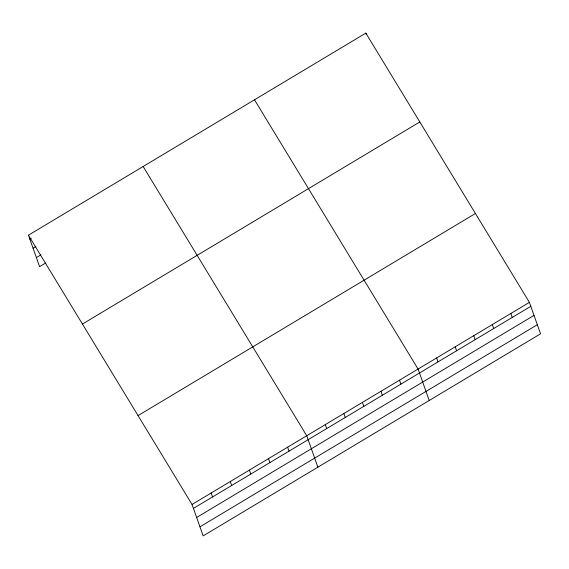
<?xml version="1.0" encoding="UTF-8"?>
<svg xmlns="http://www.w3.org/2000/svg" width="569" height="569" viewBox="0 0 569 569"><rect width="100%" height="100%" fill="white"/><g stroke="black" fill="none" stroke-linecap="round" stroke-linejoin="round"><path stroke-width="0.85" d="M28.45 235.196L365.831 33.109L529.412 302.359L540.55 333.804L203.169 535.891L192.038 504.447L28.45 235.196L39.588 266.641L45.47 263.12M29.851 239.151L31.323 238.269M33.066 248.226L36.003 246.462M36.373 257.572L40.783 254.926M82.434 324.053L419.815 121.958M138.054 415.59L475.428 213.503M192.038 504.447L529.412 302.359M193.439 508.401L530.813 306.314M196.646 517.477L534.028 315.382M199.961 526.823L537.335 324.728M254.492 99.795L418.08 369.046L429.218 400.491M143.16 166.489L306.741 435.733L317.879 467.185M510.855 313.469L512.256 317.424M492.306 324.586L493.7 328.541M473.749 335.703L475.151 339.657M365.831 33.109L366.393 34.688M455.193 346.82L456.594 350.774M436.636 357.929L438.038 361.884M399.523 380.163L400.925 384.118M380.967 391.273L382.368 395.235M362.41 402.39L363.811 406.344M343.854 413.507L345.255 417.461M325.297 424.623L326.698 428.578M287.622 447.184L289.024 451.146M268.504 458.642L269.905 462.597M249.386 470.094L250.787 474.048M230.274 481.545L231.668 485.499M211.156 492.996L212.55 496.95"/></g></svg>
